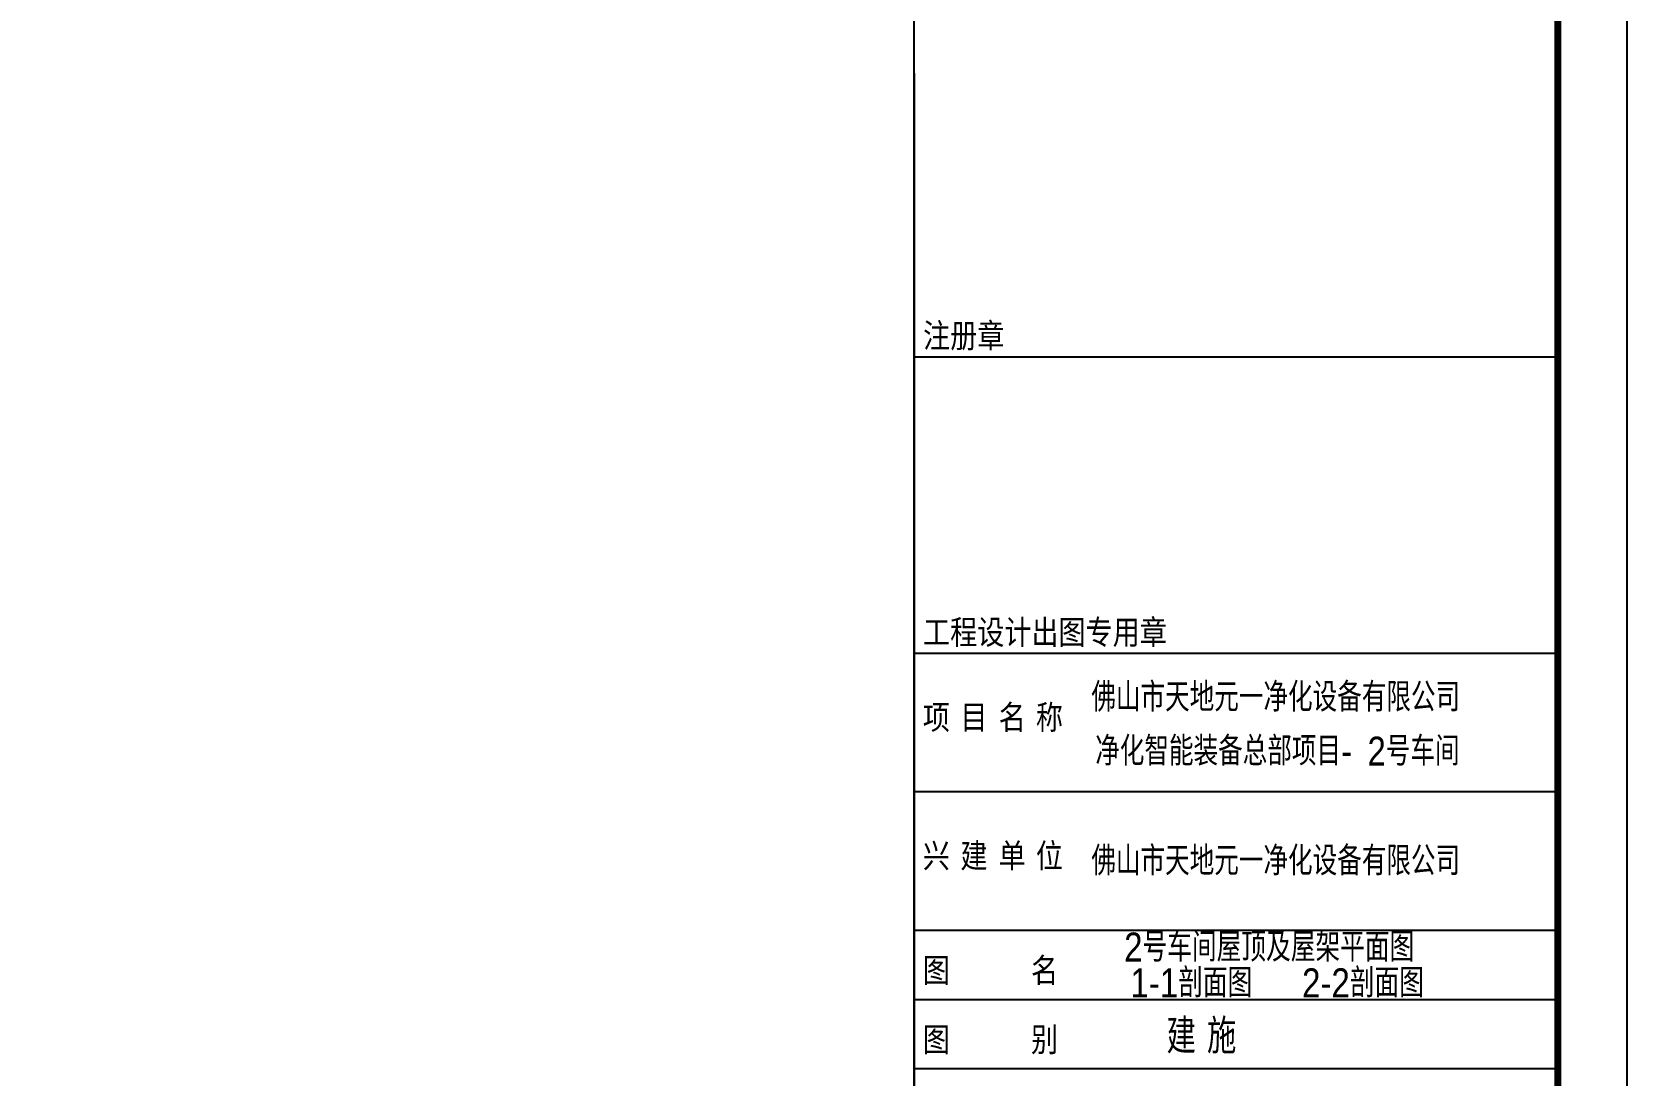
# Model space of a CAD drawing. Extents: x -1041549 to 749950, y -354245 to 17554.
# Drawn here: x 715376 to 749950, y -151056 to -128455 of the extents above; entities that cross this region are included whole.
import ezdxf

# ---------------------------------------------------------------- set-up
doc = ezdxf.new("R2010")
doc.units = 0
doc.header["$LTSCALE"] = 1000
doc.header["$MEASUREMENT"] = 0
for name, color, linetype in [('13', 13, 'Continuous'), ('14', 1, 'Continuous'), ('PUB_TITLE', 4, 'Continuous')]:
    doc.layers.add(name, color=color, linetype=linetype)
doc.styles.add('_HZTXT', font='gs_txt.shx', dxfattribs={"width": 0.8, "bigfont": 'HZTXT.shx'})
doc.styles.add('宋体', font='')
doc.styles.get('宋体').set_extended_font_data('宋体')

# ---------------------------------------------------------------- blocks, each defined once
blk = doc.blocks.new('A$Ce58e362c')
at = {"layer": '14'}
for p, q in [((15730, 44126), (15730, 1076)), ((15730, 37980), (29680, 37980)), ((15730, 31556), (29680, 31556)), ((15730, 28556), (29680, 28556)), ((15730, 25556), (29680, 25556)), ((15730, 24056), (29680, 24056)), ((15730, 22556), (29680, 22556))]:
    blk.add_line(p, q, dxfattribs=at)
blk.add_lwpolyline([(15730, 1076), (15730, 87176)], dxfattribs=at)
at = {"layer": '13', "color": 7, "style": '_HZTXT', "width": 0.85}
for s, height, p in [('佛山市天地元一净化设备有限公司', 626.86, (19568, 30290)), ('净化智能装备总部项目-', 626.86, (19652, 29121)), ('2号车间', 626.9, (25554, 29120)), ('佛山市天地元一净化设备有限公司', 626.86, (19568, 26743)), ('建 施', 750, (21199, 22880, 37267))]:
    blk.add_text(s, height=height, dxfattribs=at).set_placement(p)
at = {"layer": '14', "style": '宋体', "width": 0.82}
for s, p in [('注册章', (15921, 38174)), ('工程设计出图专用章', (15921, 31749)), ('项', (15916, 29905)), ('目', (16731, 29905)), ('名', (17559, 29905)), ('称', (18367, 29905)), ('兴', (15916, 26905)), ('建', (16731, 26905)), ('单', (17559, 26905)), ('位', (18367, 26905)), ('图      名', (15916, 24424)), ('图      别', (15916, 22924))]:
    blk.add_text(s, height=525, dxfattribs=at).set_placement(p)

msp = doc.modelspace()

# ---------------------------------------------------------------- linework, layer by layer
at = {"layer": 'PUB_TITLE'}
msp.add_lwpolyline([(623799.7, -173895.7), (749949.7, -173895.7), (749949.7, -84795.7), (623799.7, -84795.7)], close=True, dxfattribs=at)
at = {"layer": 'PUB_TITLE', "const_width": 150}
msp.add_lwpolyline([(627549.7, -172395.7), (748449.7, -172395.7), (748449.7, -86295.7), (627549.7, -86295.7)], close=True, dxfattribs=at)

# ---------------------------------------------------------------- block references
msp.add_blockref('A$Ce58e362c', (718769.7, -173471.2))

# ---------------------------------------------------------------- texts
at = {"layer": '13', "color": 7, "style": '_HZTXT', "width": 0.85}
for s, p in [('2号车间屋顶及屋架平面图', (739049, -148598.5)), ('1-1剖面图', (739184.2, -149373.3)), ('2-2剖面图', (742905.5, -149373.3))]:
    msp.add_text(s, height=630, dxfattribs=at).set_placement(p)

doc.saveas('drawing.dxf')
